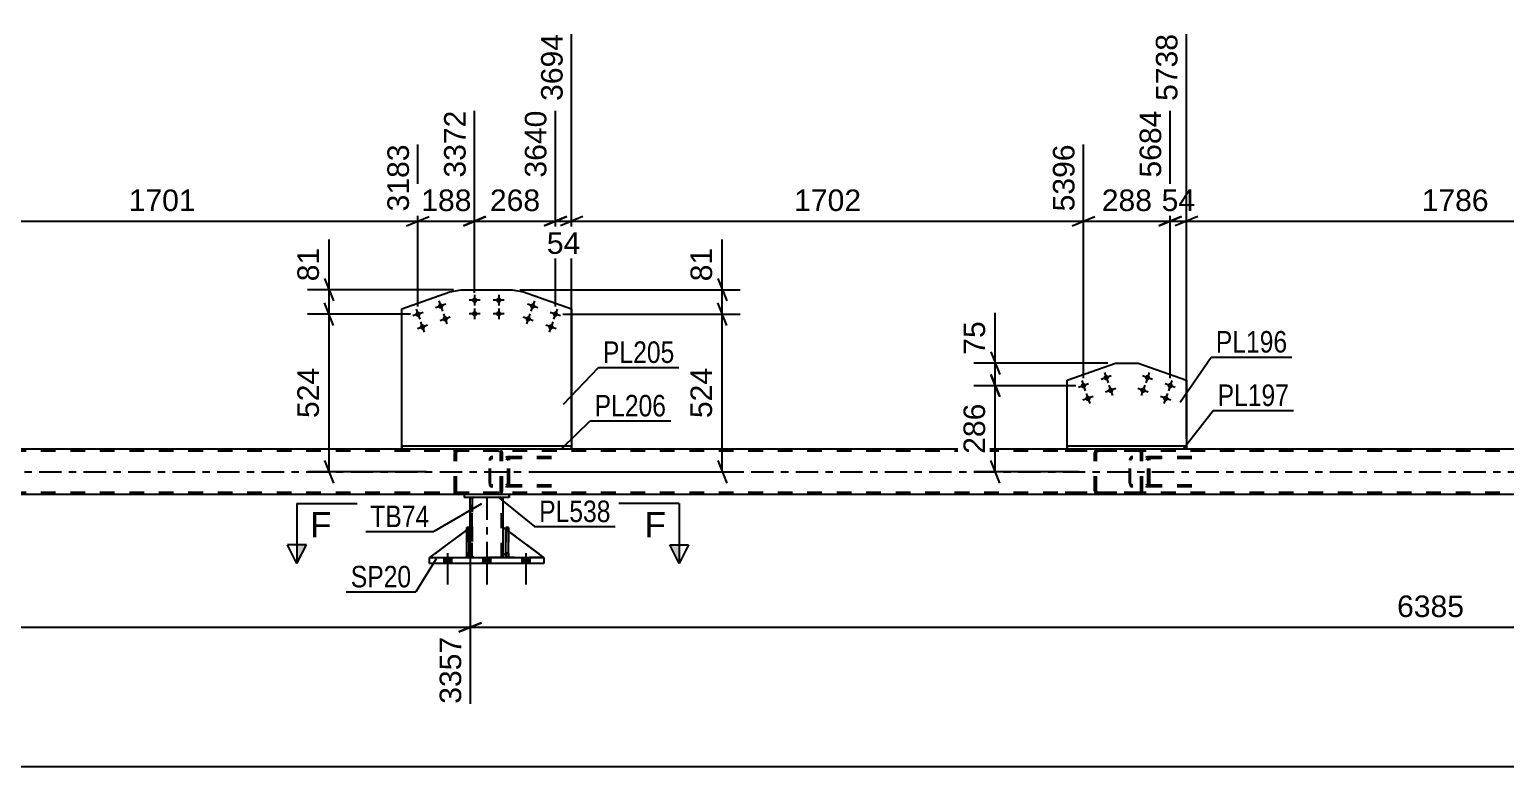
# Model space of a CAD drawing. Header units: millimetres. Extents: x -65 to 776, y -395 to 199.
# Drawn here: x 105.4 to 301.7, y -264.1 to -166 of the extents above; entities that cross this region are included whole.
import ezdxf

# ---------------------------------------------------------------- set-up
doc = ezdxf.new("R2010")
doc.units = ezdxf.units.MM
doc.linetypes.add('DXK_LINE_DOT2', pattern=[3.9198, 1.9599, -1.9599])
doc.linetypes.add('DXK_LINE_DOT3', pattern=[5.9187, 2.979, -0.9799, 0.9799, -0.9799])
doc.styles.add('Arial', font='ARIAL.TTF', dxfattribs={"height": 0.2})
doc.styles.add('Arial Narrow', font='ARIALN.TTF', dxfattribs={"height": 0.2})

# ---------------------------------------------------------------- blocks, each defined once
blk = doc.blocks.new('Bolt-318465366-8053 - 8017')
at = {"linetype": 'Continuous'}
for points in [[(248.96, -212.22, -1), (248.28, -212.46, -1)], [(245.94, -213.29, -1), (245.26, -213.53, -1)], [(249.56, -213.91, -1), (248.88, -214.15, -1)], [(246.54, -214.98, -1), (245.86, -215.22, -1)]]:
    blk.add_hatch(color=1, dxfattribs=at).paths.add_polyline_path(points)
at = {"color": 1, "linetype": 'Continuous'}
for p, q in [((248.38, -211.66), (248.86, -213.02)), ((246.28, -213.17), (244.92, -213.65)), ((245.36, -212.73), (245.84, -214.09)), ((249.3, -212.1), (247.94, -212.58)), ((249.9, -213.79), (248.54, -214.27)), ((248.98, -213.36), (249.46, -214.71)), ((246.88, -214.86), (245.53, -215.34)), ((245.96, -214.43), (246.44, -215.78))]:
    blk.add_line(p, q, dxfattribs=at)
blk = doc.blocks.new('Bolt-318465366-8066 - 8017')
at = {"linetype": 'Continuous'}
for points in [[(172.69, -202.94, -1), (172.01, -202.7, -1)], [(175.71, -204.01, -1), (175.03, -203.77, -1)], [(172.09, -204.64, -1), (171.41, -204.4, -1)], [(175.11, -205.71, -1), (174.43, -205.47, -1)]]:
    blk.add_hatch(color=1, dxfattribs=at).paths.add_polyline_path(points)
at = {"color": 1, "linetype": 'Continuous'}
for p, q in [((172.59, -202.14), (172.11, -203.5)), ((171.99, -203.84), (171.51, -205.2)), ((173.03, -203.06), (171.67, -202.58)), ((176.05, -204.13), (174.69, -203.65)), ((175.61, -203.21), (175.13, -204.57)), ((172.43, -204.76), (171.07, -204.28)), ((175.45, -205.83), (174.09, -205.35)), ((175.01, -204.91), (174.53, -206.27))]:
    blk.add_line(p, q, dxfattribs=at)
blk = doc.blocks.new('Bolt-318465366-8067 - 8017')
at = {"linetype": 'Continuous'}
for points in [[(164.99, -202.04, -1), (164.27, -202.04, -1)], [(168.19, -202.04, -1), (167.47, -202.04, -1)], [(164.99, -203.84, -1), (164.27, -203.84, -1)], [(168.19, -203.84, -1), (167.47, -203.84, -1)]]:
    blk.add_hatch(color=1, dxfattribs=at).paths.add_polyline_path(points)
at = {"color": 1, "linetype": 'Continuous'}
for p, q in [((165.35, -202.04), (163.91, -202.04)), ((164.63, -201.32), (164.63, -202.76)), ((168.55, -202.04), (167.11, -202.04)), ((167.83, -201.32), (167.83, -202.76)), ((165.35, -203.84), (163.91, -203.84)), ((164.63, -203.12), (164.63, -204.56)), ((168.55, -203.84), (167.11, -203.84)), ((167.83, -203.12), (167.83, -204.56))]:
    blk.add_line(p, q, dxfattribs=at)
blk = doc.blocks.new('Bolt-318465366-8193 - 8017')
at = {"linetype": 'Continuous'}
for points in [[(254.45, -212.46, -1), (253.77, -212.22, -1)], [(253.85, -214.15, -1), (253.17, -213.91, -1)], [(257.47, -213.53, -1), (256.79, -213.29, -1)], [(256.87, -215.22, -1), (256.19, -214.98, -1)]]:
    blk.add_hatch(color=1, dxfattribs=at).paths.add_polyline_path(points)
at = {"color": 1, "linetype": 'Continuous'}
for p, q in [((254.35, -211.66), (253.87, -213.02)), ((254.19, -214.27), (252.83, -213.79)), ((253.75, -213.36), (253.27, -214.71)), ((254.79, -212.58), (253.43, -212.1)), ((257.81, -213.65), (256.45, -213.17)), ((257.37, -212.73), (256.89, -214.09)), ((257.2, -215.34), (255.85, -214.86)), ((256.77, -214.43), (256.29, -215.78))]:
    blk.add_line(p, q, dxfattribs=at)
blk = doc.blocks.new('Bolt-318465366-8068 - 8017')
at = {"linetype": 'Continuous'}
for points in [[(157.43, -203.77, -1), (156.75, -204.01, -1)], [(160.45, -202.7, -1), (159.77, -202.94, -1)], [(158.03, -205.47, -1), (157.35, -205.71, -1)], [(161.05, -204.4, -1), (160.37, -204.64, -1)]]:
    blk.add_hatch(color=1, dxfattribs=at).paths.add_polyline_path(points)
at = {"color": 1, "linetype": 'Continuous'}
for p, q in [((159.87, -202.14), (160.35, -203.5)), ((157.77, -203.65), (156.41, -204.13)), ((156.85, -203.21), (157.33, -204.57)), ((160.79, -202.58), (159.43, -203.06)), ((160.47, -203.84), (160.95, -205.2)), ((158.37, -205.35), (157.02, -205.83)), ((157.45, -204.91), (157.93, -206.27)), ((161.39, -204.28), (160.03, -204.76))]:
    blk.add_line(p, q, dxfattribs=at)
blk = doc.blocks.new('Part-318465366-8252 - 8017')
at = {"color": 2, "linetype": 'Continuous'}
for p, q in [((259.29, -221.47), (243.44, -221.47)), ((243.44, -221.87), (243.44, -221.47)), ((259.29, -221.47), (259.29, -221.87)), ((259.29, -221.47), (259.29, -221.47)), ((259.29, -221.87), (243.44, -221.87)), ((259.29, -221.87), (259.29, -221.87))]:
    blk.add_line(p, q, dxfattribs=at)
at = {"color": 7, "linetype": 'DXK_LINE_DOT2'}
for p, q in [((243.44, -221.47), (243.44, -221.87)), ((259.29, -221.87), (259.29, -221.47))]:
    blk.add_line(p, q, dxfattribs=at)
blk = doc.blocks.new('Part-318465366-8073 - 8017')
at = {"color": 2, "linetype": 'Continuous'}
for p, q in [((243.44, -212.69), (249.85, -210.42)), ((249.85, -210.42), (252.88, -210.42)), ((252.88, -210.42), (259.29, -212.69)), ((243.44, -221.47), (243.44, -212.69)), ((259.29, -212.69), (259.29, -221.47))]:
    blk.add_line(p, q, dxfattribs=at)
at = {"color": 7, "linetype": 'DXK_LINE_DOT2'}
blk.add_line((259.29, -221.47), (243.44, -221.47), dxfattribs=at)
blk = doc.blocks.new('Part-318465366-8144 - 8017')
at = {"color": 7, "linetype": 'DXK_LINE_DOT2'}
for p, q in [((167.82, -221.87), (155.46, -221.87)), ((167.82, -222.11), (155.46, -222.11)), ((161.99, -222.16), (161.95, -222.35)), ((161.95, -227.39), (161.95, -222.35)), ((162.2, -222.35), (162.22, -222.26)), ((162.2, -227.39), (162.2, -222.35)), ((162.22, -222.26), (162.28, -222.18)), ((162.46, -221.87), (162.26, -221.9)), ((162.28, -222.18), (162.36, -222.13)), ((162.36, -222.13), (162.46, -222.11)), ((168.02, -221.9), (167.82, -221.87)), ((167.82, -222.11), (167.92, -222.13)), ((167.92, -222.13), (168, -222.18)), ((168, -222.18), (168.06, -222.26)), ((168.06, -222.26), (168.08, -222.35)), ((168.08, -227.39), (168.08, -222.35)), ((168.33, -222.35), (168.29, -222.16)), ((168.33, -227.39), (168.33, -222.35)), ((167.82, -227.63), (155.46, -227.63)), ((161.95, -227.39), (161.99, -227.57)), ((162.22, -227.48), (162.2, -227.39)), ((162.28, -227.56), (162.22, -227.48)), ((162.36, -227.61), (162.28, -227.56)), ((162.46, -227.63), (162.36, -227.61)), ((167.92, -227.61), (167.82, -227.63)), ((168, -227.56), (167.92, -227.61)), ((168.06, -227.48), (168, -227.56)), ((168.08, -227.39), (168.06, -227.48)), ((168.29, -227.57), (168.33, -227.39)), ((167.82, -227.87), (155.46, -227.87)), ((162.26, -227.83), (162.46, -227.87)), ((167.82, -227.87), (168.02, -227.83))]:
    blk.add_line(p, q, dxfattribs=at)
for centre, start, end in [((162.44, -222.37), 110.7583, 155.68), ((167.84, -222.37), 24.32, 69.2417), ((162.44, -227.37), 204.32, 249.2417), ((167.84, -227.37), 290.7583, 335.68)]:
    blk.add_arc(centre, 0.496, start, end, dxfattribs=at)
blk = doc.blocks.new('Part-318465366-8092 - 8017')
at = {"color": 2, "linetype": 'Continuous'}
for p, q in [((154.93, -203.17), (161.34, -200.9)), ((161.34, -200.9), (162.83, -200.64)), ((162.83, -200.64), (169.63, -200.64)), ((169.63, -200.64), (171.12, -200.9)), ((171.12, -200.9), (177.53, -203.17)), ((154.93, -221.47), (154.93, -203.17)), ((177.53, -203.17), (177.53, -221.47))]:
    blk.add_line(p, q, dxfattribs=at)
at = {"color": 7, "linetype": 'DXK_LINE_DOT2'}
blk.add_line((177.53, -221.47), (154.93, -221.47), dxfattribs=at)
blk = doc.blocks.new('Part-318465366-8143 - 8017')
at = {"color": 7, "linetype": 'DXK_LINE_DOT2'}
for p, q in [((251.75, -223.16), (251.73, -223.35)), ((251.73, -226.39), (251.73, -223.35)), ((251.81, -223.01), (251.75, -223.16)), ((251.9, -222.9), (251.81, -223.01)), ((251.86, -223.35), (251.88, -223.26)), ((251.86, -226.39), (251.86, -223.35)), ((251.88, -223.26), (251.9, -223.18)), ((252, -222.87), (251.9, -222.9)), ((251.9, -223.18), (251.95, -223.13)), ((251.95, -223.13), (252, -223.11)), ((260, -222.87), (252, -222.87)), ((260, -223.11), (252, -223.11)), ((253.47, -223.11), (253.47, -222.87)), ((254.1, -222.9), (253.91, -222.87)), ((253.91, -223.11), (254.01, -223.13)), ((254.01, -223.13), (254.09, -223.18)), ((254.09, -223.18), (254.14, -223.26)), ((254.14, -223.26), (254.16, -223.35)), ((254.16, -226.39), (254.16, -223.35)), ((254.41, -223.35), (254.38, -223.16)), ((254.41, -226.39), (254.41, -223.35)), ((251.73, -226.39), (251.75, -226.57)), ((251.75, -226.57), (251.81, -226.73)), ((251.81, -226.73), (251.9, -226.83)), ((251.88, -226.48), (251.86, -226.39)), ((251.9, -226.56), (251.88, -226.48)), ((251.95, -226.61), (251.9, -226.56)), ((251.9, -226.83), (252, -226.87)), ((252, -226.63), (251.95, -226.61)), ((260, -226.63), (252, -226.63)), ((260, -226.87), (252, -226.87)), ((253.47, -226.87), (253.47, -226.63)), ((254.01, -226.61), (253.91, -226.63)), ((253.91, -226.87), (254.1, -226.83)), ((254.09, -226.56), (254.01, -226.61)), ((254.14, -226.48), (254.09, -226.56)), ((254.16, -226.39), (254.14, -226.48)), ((254.38, -226.57), (254.41, -226.39))]:
    blk.add_line(p, q, dxfattribs=at)
for centre, start, end in [((253.93, -223.36), 23.8951, 68.8487), ((253.93, -226.37), 291.1513, 336.1049)]:
    blk.add_arc(centre, 0.492, start, end, dxfattribs=at)
blk = doc.blocks.new('Part-318465366-8146 - 8017')
at = {"color": 7, "linetype": 'DXK_LINE_DOT2'}
for p, q in [((692.96, -222.11), (29.77, -222.11)), ((177.53, -221.87), (154.93, -221.87)), ((259.29, -221.87), (243.44, -221.87)), ((692.96, -227.63), (29.77, -227.63)), ((169.24, -227.87), (163.24, -227.87))]:
    blk.add_line(p, q, dxfattribs=at)
at = {"color": 2, "linetype": 'Continuous'}
for p, q in [((154.93, -221.87), (89.04, -221.87)), ((243.44, -221.87), (177.53, -221.87)), ((328.57, -221.87), (259.29, -221.87)), ((163.24, -227.87), (33.77, -227.87)), ((418.65, -227.87), (169.24, -227.87))]:
    blk.add_line(p, q, dxfattribs=at)
at = {"color": 7, "linetype": 'DXK_LINE_DOT3'}
blk.add_line((29.77, -224.87), (692.96, -224.87), dxfattribs=at)
blk = doc.blocks.new('Part-318465366-8166 - 8017')
at = {"color": 7, "linetype": 'DXK_LINE_DOT2'}
for p, q in [((252.95, -221.87), (240.6, -221.87)), ((252.95, -222.11), (240.6, -222.11)), ((247.12, -222.16), (247.08, -222.35)), ((247.08, -227.39), (247.08, -222.35)), ((247.34, -222.35), (247.36, -222.26)), ((247.34, -227.39), (247.34, -222.35)), ((247.36, -222.26), (247.41, -222.18)), ((247.59, -221.87), (247.4, -221.9)), ((247.41, -222.18), (247.49, -222.13)), ((247.49, -222.13), (247.59, -222.11)), ((253.15, -221.9), (252.95, -221.87)), ((252.95, -222.11), (253.05, -222.13)), ((253.05, -222.13), (253.14, -222.18)), ((253.14, -222.18), (253.19, -222.26)), ((253.19, -222.26), (253.21, -222.35)), ((253.21, -227.39), (253.21, -222.35)), ((253.47, -222.35), (253.43, -222.16)), ((253.47, -227.39), (253.47, -222.35)), ((252.95, -227.63), (240.6, -227.63)), ((247.08, -227.39), (247.12, -227.57)), ((247.36, -227.48), (247.34, -227.39)), ((247.41, -227.56), (247.36, -227.48)), ((247.49, -227.61), (247.41, -227.56)), ((247.59, -227.63), (247.49, -227.61)), ((253.05, -227.61), (252.95, -227.63)), ((253.14, -227.56), (253.05, -227.61)), ((253.19, -227.48), (253.14, -227.56)), ((253.21, -227.39), (253.19, -227.48)), ((253.43, -227.57), (253.47, -227.39)), ((252.95, -227.87), (240.6, -227.87)), ((247.4, -227.83), (247.59, -227.87)), ((252.95, -227.87), (253.15, -227.83))]:
    blk.add_line(p, q, dxfattribs=at)
for centre, start, end in [((247.57, -222.37), 110.7583, 155.68), ((252.97, -222.37), 24.32, 69.2417), ((247.57, -227.37), 204.32, 249.2417), ((252.97, -227.37), 290.7583, 335.68)]:
    blk.add_arc(centre, 0.496, start, end, dxfattribs=at)
blk = doc.blocks.new('Bolt-318465366-8190 - 8017')
at = {"linetype": 'Continuous'}
for points in [[(160.52, -237.07), (161.56, -237.07), (161.56, -236.27), (160.52, -236.27)], [(160.52, -237.07), (161.56, -237.07), (161.56, -236.27), (160.52, -236.27)], [(160.52, -237.07), (161.56, -237.07), (161.56, -236.27), (160.52, -236.27)], [(165.72, -237.07), (166.76, -237.07), (166.76, -236.27), (165.72, -236.27)], [(165.72, -237.07), (166.76, -237.07), (166.76, -236.27), (165.72, -236.27)], [(170.92, -237.07), (171.96, -237.07), (171.96, -236.27), (170.92, -236.27)], [(170.92, -237.07), (171.96, -237.07), (171.96, -236.27), (170.92, -236.27)], [(170.92, -237.07), (171.96, -237.07), (171.96, -236.27), (170.92, -236.27)]]:
    blk.add_hatch(color=1, dxfattribs=at).paths.add_polyline_path(points)
at = {"color": 1, "linetype": 'Continuous'}
for p, q in [((160.52, -236.27), (160.52, -237.07)), ((160.52, -236.27), (160.52, -237.07)), ((160.52, -236.27), (160.52, -237.07)), ((161.04, -235.67), (161.04, -239.87)), ((161.04, -235.67), (161.04, -239.87)), ((161.04, -235.67), (161.04, -239.87)), ((161.56, -236.27), (161.56, -237.07)), ((161.56, -236.27), (161.56, -237.07)), ((161.56, -236.27), (161.56, -237.07)), ((165.72, -236.27), (165.72, -237.07)), ((165.72, -236.27), (165.72, -237.07)), ((166.24, -235.67), (166.24, -239.87)), ((166.24, -235.67), (166.24, -239.87)), ((166.76, -236.27), (166.76, -237.07)), ((166.76, -236.27), (166.76, -237.07)), ((170.92, -236.27), (170.92, -237.07)), ((170.92, -236.27), (170.92, -237.07)), ((170.92, -236.27), (170.92, -237.07)), ((171.44, -235.67), (171.44, -239.87)), ((171.44, -235.67), (171.44, -239.87)), ((171.44, -235.67), (171.44, -239.87)), ((171.96, -236.27), (171.96, -237.07)), ((171.96, -236.27), (171.96, -237.07)), ((171.96, -236.27), (171.96, -237.07))]:
    blk.add_line(p, q, dxfattribs=at)
blk = doc.blocks.new('Part-318465366-8212 - 8017')
at = {"color": 2, "linetype": 'Continuous'}
for p, q in [((177.53, -221.47), (154.93, -221.47)), ((154.93, -221.87), (154.93, -221.47)), ((177.53, -221.47), (177.53, -221.87)), ((177.53, -221.47), (177.53, -221.47)), ((177.53, -221.87), (154.93, -221.87)), ((177.53, -221.87), (177.53, -221.87))]:
    blk.add_line(p, q, dxfattribs=at)
at = {"color": 7, "linetype": 'DXK_LINE_DOT2'}
for p, q in [((154.93, -221.47), (154.93, -221.87)), ((177.53, -221.87), (177.53, -221.47))]:
    blk.add_line(p, q, dxfattribs=at)
blk = doc.blocks.new('Part-318465366-8293 - 8017')
at = {"color": 2, "linetype": 'Continuous'}
for p, q in [((164.04, -232.27), (164.04, -228.27)), ((168.44, -232.27), (168.44, -228.27)), ((164.04, -236.27), (164.04, -235.67)), ((168.44, -236.27), (168.44, -235.67))]:
    blk.add_line(p, q, dxfattribs=at)
at = {"color": 7, "linetype": 'DXK_LINE_DOT2'}
for p, q in [((168.44, -228.27), (164.04, -228.27)), ((164.04, -236.27), (164.04, -228.27)), ((164.28, -236.27), (164.28, -228.27)), ((164.28, -228.27), (164.28, -236.27)), ((168.2, -236.27), (168.2, -228.27)), ((168.2, -236.27), (168.2, -228.27)), ((168.44, -236.27), (168.44, -228.27)), ((164.04, -235.67), (164.04, -232.27)), ((168.44, -235.67), (168.44, -232.27)), ((168.44, -236.27), (164.04, -236.27))]:
    blk.add_line(p, q, dxfattribs=at)
at = {"color": 7, "linetype": 'DXK_LINE_DOT3'}
blk.add_line((166.24, -228.27), (166.24, -236.27), dxfattribs=at)
blk = doc.blocks.new('Part-318465366-8294 - 8017')
at = {"color": 2, "linetype": 'Continuous'}
for p, q in [((163.6, -236.27), (163.6, -232.27)), ((163.6, -232.27), (163.92, -232.27)), ((163.92, -236.27), (163.92, -232.27)), ((163.6, -236.27), (163.6, -236.27)), ((163.92, -236.27), (163.6, -236.27))]:
    blk.add_line(p, q, dxfattribs=at)
at = {"color": 7, "linetype": 'DXK_LINE_DOT2'}
for p, q in [((163.6, -232.27), (163.6, -235.67)), ((163.92, -235.67), (163.92, -232.27)), ((163.6, -235.67), (163.6, -236.27)), ((163.6, -235.67), (163.92, -235.67)), ((163.6, -236.27), (163.6, -236.27)), ((163.6, -236.27), (163.6, -236.27)), ((163.92, -236.27), (163.92, -235.67)), ((163.92, -236.27), (163.92, -236.27))]:
    blk.add_line(p, q, dxfattribs=at)
blk = doc.blocks.new('Part-318465366-8295 - 8017')
at = {"color": 2, "linetype": 'Continuous'}
for p, q in [((168.8, -236.27), (168.8, -232.27)), ((168.8, -232.27), (169.12, -232.27)), ((169.12, -236.27), (169.12, -232.27)), ((168.8, -236.27), (168.8, -236.27)), ((169.12, -236.27), (168.8, -236.27))]:
    blk.add_line(p, q, dxfattribs=at)
at = {"color": 7, "linetype": 'DXK_LINE_DOT2'}
for p, q in [((168.8, -232.27), (168.8, -235.67)), ((169.12, -235.67), (169.12, -232.27)), ((168.8, -235.67), (168.8, -236.27)), ((168.8, -235.67), (169.12, -235.67)), ((168.8, -236.27), (168.8, -236.27)), ((168.8, -236.27), (168.8, -236.27)), ((169.12, -236.27), (169.12, -235.67)), ((169.12, -236.27), (169.12, -236.27))]:
    blk.add_line(p, q, dxfattribs=at)
blk = doc.blocks.new('Part-318465366-8296 - 8017')
at = {"color": 7, "linetype": 'DXK_LINE_DOT2'}
for p, q in [((163.92, -232.27), (163.6, -232.27)), ((163.6, -235.67), (163.6, -232.27)), ((163.6, -232.27), (163.6, -236.27)), ((163.92, -232.27), (163.92, -235.67)), ((163.92, -236.27), (163.92, -232.27)), ((163.92, -235.67), (163.6, -235.67)), ((163.6, -236.27), (163.6, -235.67)), ((163.92, -236.27), (163.6, -236.27)), ((163.92, -235.67), (163.92, -236.27)), ((163.92, -236.27), (163.92, -236.27))]:
    blk.add_line(p, q, dxfattribs=at)
blk = doc.blocks.new('Part-318465366-8303 - 8017')
at = {"color": 7, "linetype": 'DXK_LINE_DOT2'}
for p, q in [((164.04, -232.27), (158.64, -236.27)), ((164.04, -235.67), (164.04, -232.27)), ((164.04, -232.27), (164.04, -235.67)), ((158.64, -236.27), (163.44, -236.27)), ((163.44, -236.27), (164.04, -235.67)), ((164.04, -235.67), (163.44, -236.27)), ((164.04, -235.67), (164.04, -235.67))]:
    blk.add_line(p, q, dxfattribs=at)
blk = doc.blocks.new('Part-318465366-8304 - 8017')
at = {"color": 2, "linetype": 'Continuous'}
for p, q in [((168.44, -235.67), (168.44, -232.27)), ((168.44, -232.27), (168.8, -232.53)), ((173.84, -236.27), (169.12, -232.77)), ((168.8, -236.02), (168.44, -235.67))]:
    blk.add_line(p, q, dxfattribs=at)
at = {"color": 7, "linetype": 'DXK_LINE_DOT2'}
for p, q in [((169.12, -232.77), (168.8, -232.53)), ((168.8, -236.02), (169.04, -236.27)), ((169.04, -236.27), (173.84, -236.27))]:
    blk.add_line(p, q, dxfattribs=at)
blk = doc.blocks.new('Part-318465366-8305 - 8017')
at = {"color": 7, "linetype": 'DXK_LINE_DOT2'}
for p, q in [((168.44, -235.67), (168.44, -232.27)), ((168.44, -232.27), (173.84, -236.27)), ((169.04, -236.27), (168.44, -235.67)), ((173.84, -236.27), (169.04, -236.27))]:
    blk.add_line(p, q, dxfattribs=at)
blk = doc.blocks.new('Part-318465366-8311 - 8017')
at = {"color": 2, "linetype": 'Continuous'}
for p, q in [((169.24, -227.87), (163.24, -227.87)), ((163.24, -227.87), (163.24, -228.27)), ((169.24, -228.27), (163.24, -228.27)), ((169.24, -227.87), (169.24, -227.87)), ((169.24, -227.87), (169.24, -228.27)), ((169.24, -228.27), (169.24, -228.27))]:
    blk.add_line(p, q, dxfattribs=at)
at = {"color": 7, "linetype": 'DXK_LINE_DOT2'}
for p, q in [((163.24, -227.87), (163.24, -228.27)), ((169.24, -228.27), (169.24, -227.87))]:
    blk.add_line(p, q, dxfattribs=at)
blk = doc.blocks.new('Part-318465366-8317 - 8017')
at = {"color": 2, "linetype": 'Continuous'}
for p, q in [((163.6, -232.6), (158.64, -236.27)), ((164.04, -232.27), (163.92, -232.36)), ((164.04, -235.67), (164.04, -232.27)), ((163.6, -236.11), (163.44, -236.27)), ((164.04, -235.67), (163.92, -235.79)), ((164.04, -235.67), (164.04, -235.67))]:
    blk.add_line(p, q, dxfattribs=at)
at = {"color": 7, "linetype": 'DXK_LINE_DOT2'}
for p, q in [((163.92, -232.36), (163.6, -232.6)), ((164.04, -235.67), (164.04, -232.27)), ((158.64, -236.27), (158.64, -236.27)), ((158.64, -236.27), (163.44, -236.27)), ((164.04, -235.67), (163.44, -236.27)), ((163.92, -235.79), (163.6, -236.11))]:
    blk.add_line(p, q, dxfattribs=at)
blk = doc.blocks.new('Part-318465366-8333 - 8017')
at = {"color": 2, "linetype": 'Continuous'}
for p, q in [((158.64, -236.27), (158.64, -236.27)), ((158.64, -237.07), (158.64, -236.27)), ((158.64, -236.27), (173.84, -236.27)), ((158.64, -237.07), (158.64, -237.07)), ((173.84, -237.07), (158.64, -237.07)), ((173.84, -236.27), (173.84, -236.27)), ((173.84, -236.27), (173.84, -237.07)), ((173.84, -237.07), (173.84, -237.07))]:
    blk.add_line(p, q, dxfattribs=at)
at = {"color": 7, "linetype": 'DXK_LINE_DOT2'}
for p, q in [((158.64, -237.07), (158.64, -236.27)), ((173.84, -236.27), (173.84, -237.07))]:
    blk.add_line(p, q, dxfattribs=at)
blk = doc.blocks.new('Part-318465366-8349 - 8017')
at = {"color": 7, "linetype": 'DXK_LINE_DOT2'}
for p, q in [((169.12, -232.27), (168.8, -232.27)), ((168.8, -235.67), (168.8, -232.27)), ((168.8, -232.27), (168.8, -236.27)), ((169.12, -232.27), (169.12, -235.67)), ((169.12, -236.27), (169.12, -232.27)), ((169.12, -235.67), (168.8, -235.67)), ((168.8, -236.27), (168.8, -235.67)), ((169.12, -236.27), (168.8, -236.27)), ((169.12, -235.67), (169.12, -236.27)), ((169.12, -236.27), (169.12, -236.27))]:
    blk.add_line(p, q, dxfattribs=at)
blk = doc.blocks.new('Part-318465366-8364 - 8017')
at = {"color": 7, "linetype": 'DXK_LINE_DOT2'}
for p, q in [((166.62, -223.16), (166.6, -223.35)), ((166.6, -226.39), (166.6, -223.35)), ((166.67, -223.01), (166.62, -223.16)), ((166.76, -222.9), (166.67, -223.01)), ((166.73, -223.35), (166.74, -223.26)), ((166.73, -226.39), (166.73, -223.35)), ((166.74, -223.26), (166.77, -223.18)), ((166.87, -222.87), (166.76, -222.9)), ((166.77, -223.18), (166.81, -223.13)), ((166.81, -223.13), (166.87, -223.11)), ((174.87, -222.87), (166.87, -222.87)), ((174.87, -223.11), (166.87, -223.11)), ((168.33, -223.11), (168.33, -222.87)), ((168.97, -222.9), (168.78, -222.87)), ((168.78, -223.11), (168.87, -223.13)), ((168.87, -223.13), (168.95, -223.18)), ((168.95, -223.18), (169.01, -223.26)), ((169.01, -223.26), (169.03, -223.35)), ((169.03, -226.39), (169.03, -223.35)), ((169.28, -223.35), (169.24, -223.16)), ((169.28, -226.39), (169.28, -223.35)), ((166.6, -226.39), (166.62, -226.57)), ((166.62, -226.57), (166.67, -226.73)), ((166.67, -226.73), (166.76, -226.83)), ((166.74, -226.48), (166.73, -226.39)), ((166.77, -226.56), (166.74, -226.48)), ((166.76, -226.83), (166.87, -226.87)), ((166.81, -226.61), (166.77, -226.56)), ((166.87, -226.63), (166.81, -226.61)), ((174.87, -226.63), (166.87, -226.63)), ((174.87, -226.87), (166.87, -226.87)), ((168.33, -226.87), (168.33, -226.63)), ((168.87, -226.61), (168.78, -226.63)), ((168.78, -226.87), (168.97, -226.83)), ((168.95, -226.56), (168.87, -226.61)), ((169.01, -226.48), (168.95, -226.56)), ((169.03, -226.39), (169.01, -226.48)), ((169.24, -226.57), (169.28, -226.39))]:
    blk.add_line(p, q, dxfattribs=at)
for centre, start, end in [((168.79, -223.36), 23.8951, 68.8487), ((168.79, -226.37), 291.1513, 336.1049)]:
    blk.add_arc(centre, 0.492, start, end, dxfattribs=at)
blk = doc.blocks.new('StraightDimension-318465366-14234 - 8017')
at = {"color": 7, "linetype": 'Continuous'}
blk.add_line((29.77, -264.07), (705.06, -264.07), dxfattribs=at)
blk = doc.blocks.new('StraightDimension-318465366-8613 - 8017')
at = {"color": 7, "linetype": 'Continuous'}
for p, q in [((29.77, -228.87), (29.77, -249.06)), ((164.04, -229.27), (164.04, -255.73)), ((31.27, -244.94), (28.27, -246.14)), ((162.54, -246.14), (165.54, -244.94)), ((29.77, -245.54), (164.04, -245.54))]:
    blk.add_line(p, q, dxfattribs=at)
at = {"color": 0}
blk.add_wipeout([(101.95, -244.79), (101.95, -240.59), (91.86, -240.59), (91.86, -244.79)], dxfattribs=at)
at = {"color": 0, "linetype": 'Continuous'}
for points in [[(29.17, -246.24), (24.97, -246.24), (24.97, -249.66), (29.17, -249.66)], [(163.44, -246.24), (159.24, -246.24), (159.24, -256.33), (163.44, -256.33)]]:
    blk.add_wipeout(points, dxfattribs=at)
at = {"color": 3, "style": 'Arial'}
blk.add_text('3357', height=2.865, dxfattribs=at).set_placement((92.46, -244.19))
at = {"color": 3, "linetype": 'Continuous', "style": 'Arial'}
for s, height, p in [('0', 2.87, (28.57, -249.06)), ('3357', 2.865, (162.84, -255.73))]:
    blk.add_text(s, height=height, rotation=90.0002, dxfattribs=at).set_placement(p)
blk = doc.blocks.new('StraightDimension-318465366-8766 - 8017')
at = {"color": 7, "linetype": 'Continuous'}
for p, q in [((144.67, -199.14), (145.87, -202.14)), ((161.83, -200.64), (142.42, -200.64)), ((145.27, -203.89), (145.27, -200.64)), ((156.09, -203.89), (142.42, -203.89)), ((145.87, -205.39), (144.67, -202.39))]:
    blk.add_line(p, q, dxfattribs=at)
at = {"color": 0}
blk.add_wipeout([(144.52, -194.47), (140.32, -194.47), (140.32, -200.12), (144.52, -200.12)], dxfattribs=at)
at = {"color": 7, "linetype": 'Continuous'}
blk.add_line((145.27, -200.64), (145.27, -193.95), dxfattribs=at)
blk.add_line((145.27, -200.64), (145.27, -193.95), dxfattribs=at)
at = {"color": 3, "style": 'Arial'}
blk.add_text('81', height=2.865, rotation=90.0002, dxfattribs=at).set_placement((143.92, -199.52))
blk = doc.blocks.new('StraightDimension-318465366-8621 - 8017')
at = {"color": 7, "linetype": 'Continuous'}
for p, q in [((164.04, -229.27), (164.04, -255.73)), ((165.54, -244.94), (162.54, -246.14)), ((164.04, -245.54), (419.44, -245.54))]:
    blk.add_line(p, q, dxfattribs=at)
at = {"color": 0}
blk.add_wipeout([(296.79, -244.79), (296.79, -240.59), (286.7, -240.59), (286.7, -244.79)], dxfattribs=at)
at = {"color": 3, "style": 'Arial'}
blk.add_text('6385', height=2.865, dxfattribs=at).set_placement((287.3, -244.19))
blk = doc.blocks.new('StraightDimension-318465366-8685 - 8017')
at = {"color": 7, "linetype": 'Continuous'}
for p, q in [((196.95, -199.14), (198.15, -202.14)), ((170.63, -200.64), (199.95, -200.64)), ((197.55, -203.89), (197.55, -200.64)), ((176.37, -203.89), (199.95, -203.89)), ((198.15, -205.39), (196.95, -202.39))]:
    blk.add_line(p, q, dxfattribs=at)
at = {"color": 0}
blk.add_wipeout([(196.8, -194.47), (192.6, -194.47), (192.6, -200.12), (196.8, -200.12)], dxfattribs=at)
at = {"color": 7, "linetype": 'Continuous'}
blk.add_line((197.55, -200.64), (197.55, -193.95), dxfattribs=at)
blk.add_line((197.55, -200.64), (197.55, -193.95), dxfattribs=at)
at = {"color": 3, "style": 'Arial'}
blk.add_text('81', height=2.865, rotation=90.0002, dxfattribs=at).set_placement((196.2, -199.52))
blk = doc.blocks.new('StraightDimension-318465366-8450 - 8017')
at = {"color": 7, "linetype": 'Continuous'}
for p, q in [((177.53, -220.47), (177.53, -166.62)), ((245.6, -212.41), (245.6, -181.32)), ((179.03, -190.92), (176.03, -192.12)), ((177.53, -191.52), (245.6, -191.52)), ((244.1, -192.12), (247.1, -190.92))]:
    blk.add_line(p, q, dxfattribs=at)
at = {"color": 0, "linetype": 'Continuous'}
blk.add_wipeout([(245, -180.72), (240.8, -180.72), (240.8, -190.82), (245, -190.82)], dxfattribs=at)
at = {"color": 0}
blk.add_wipeout([(216.62, -190.77), (216.62, -186.57), (206.52, -186.57), (206.52, -190.77)], dxfattribs=at)
at = {"color": 3, "linetype": 'Continuous', "style": 'Arial'}
blk.add_text('5396', height=2.865, rotation=90.0002, dxfattribs=at).set_placement((244.4, -190.22))
at = {"color": 3, "style": 'Arial'}
blk.add_text('1702', height=2.865, dxfattribs=at).set_placement((207.12, -190.17))
blk = doc.blocks.new('StraightDimension-318465366-8418 - 8017')
at = {"color": 7, "linetype": 'Continuous'}
for p, q in [((89.04, -220.47), (89.04, -166.62)), ((157.09, -202.89), (157.09, -181.32)), ((90.54, -190.92), (87.54, -192.12)), ((89.04, -191.52), (157.09, -191.52)), ((155.59, -192.12), (158.59, -190.92))]:
    blk.add_line(p, q, dxfattribs=at)
at = {"color": 0, "linetype": 'Continuous'}
blk.add_wipeout([(156.49, -180.72), (152.29, -180.72), (152.29, -190.82), (156.49, -190.82)], dxfattribs=at)
at = {"color": 0}
blk.add_wipeout([(128.12, -190.77), (128.12, -186.57), (118.02, -186.57), (118.02, -190.77)], dxfattribs=at)
at = {"color": 3, "linetype": 'Continuous', "style": 'Arial'}
blk.add_text('3183', height=2.865, rotation=90.0002, dxfattribs=at).set_placement((155.89, -190.22))
at = {"color": 3, "style": 'Arial'}
blk.add_text('1701', height=2.865, dxfattribs=at).set_placement((118.62, -190.17))
blk = doc.blocks.new('StraightDimension-318465366-8425 - 8017')
at = {"color": 7, "linetype": 'Continuous'}
for p, q in [((164.63, -201.04), (164.63, -176.82)), ((157.09, -202.89), (157.09, -181.32)), ((155.59, -192.12), (158.59, -190.92)), ((157.09, -191.52), (164.63, -191.52)), ((166.13, -190.92), (163.13, -192.12))]:
    blk.add_line(p, q, dxfattribs=at)
at = {"color": 0}
blk.add_wipeout([(164.8, -190.77), (164.8, -186.57), (156.93, -186.57), (156.93, -190.77)], dxfattribs=at)
at = {"color": 0, "linetype": 'Continuous'}
blk.add_wipeout([(164.03, -176.22), (159.83, -176.22), (159.83, -186.32), (164.03, -186.32)], dxfattribs=at)
at = {"color": 3, "linetype": 'Continuous', "style": 'Arial'}
blk.add_text('3372', height=2.865, rotation=90.0002, dxfattribs=at).set_placement((163.43, -185.72))
at = {"color": 3, "style": 'Arial'}
blk.add_text('188', height=2.865, dxfattribs=at).set_placement((157.53, -190.17))
blk = doc.blocks.new('StraightDimension-318465366-8434 - 8017')
at = {"color": 7, "linetype": 'Continuous'}
for p, q in [((164.63, -201.04), (164.63, -176.82)), ((175.37, -202.89), (175.37, -176.82)), ((163.13, -192.12), (166.13, -190.92)), ((164.63, -191.52), (175.37, -191.52)), ((176.87, -190.92), (173.87, -192.12))]:
    blk.add_line(p, q, dxfattribs=at)
at = {"color": 0}
blk.add_wipeout([(173.94, -190.77), (173.94, -186.57), (166.06, -186.57), (166.06, -190.77)], dxfattribs=at)
at = {"color": 0, "linetype": 'Continuous'}
blk.add_wipeout([(174.77, -176.22), (170.57, -176.22), (170.57, -186.32), (174.77, -186.32)], dxfattribs=at)
at = {"color": 3, "linetype": 'Continuous', "style": 'Arial'}
blk.add_text('3640', height=2.865, rotation=90.0002, dxfattribs=at).set_placement((174.17, -185.72))
at = {"color": 3, "style": 'Arial'}
blk.add_text('268', height=2.865, dxfattribs=at).set_placement((166.66, -190.17))
blk = doc.blocks.new('StraightDimension-318465366-8443 - 8017')
at = {"color": 7, "linetype": 'Continuous'}
for p, q in [((177.53, -220.47), (177.53, -166.62)), ((175.37, -202.89), (175.37, -176.82)), ((173.87, -192.12), (176.87, -190.92)), ((175.37, -191.52), (177.53, -191.52)), ((179.03, -190.92), (176.03, -192.12))]:
    blk.add_line(p, q, dxfattribs=at)
at = {"color": 0, "linetype": 'Continuous'}
blk.add_wipeout([(176.93, -166.02), (172.73, -166.02), (172.73, -176.12), (176.93, -176.12)], dxfattribs=at)
at = {"color": 0}
blk.add_wipeout([(179.27, -196.47), (179.27, -192.27), (173.63, -192.27), (173.63, -196.47)], dxfattribs=at)
at = {"color": 3, "linetype": 'Continuous', "style": 'Arial'}
blk.add_text('3694', height=2.865, rotation=90.0002, dxfattribs=at).set_placement((176.33, -175.52))
at = {"color": 3, "style": 'Arial'}
blk.add_text('54', height=2.865, dxfattribs=at).set_placement((174.23, -195.87))
blk = doc.blocks.new('StraightDimension-318465366-8457 - 8017')
at = {"color": 7, "linetype": 'Continuous'}
for p, q in [((257.13, -212.41), (257.13, -176.82)), ((245.6, -212.41), (245.6, -181.32)), ((244.1, -192.12), (247.1, -190.92)), ((245.6, -191.52), (257.13, -191.52)), ((258.63, -190.92), (255.63, -192.12))]:
    blk.add_line(p, q, dxfattribs=at)
at = {"color": 0}
blk.add_wipeout([(255.3, -190.77), (255.3, -186.57), (247.43, -186.57), (247.43, -190.77)], dxfattribs=at)
at = {"color": 0, "linetype": 'Continuous'}
blk.add_wipeout([(256.53, -176.22), (252.33, -176.22), (252.33, -186.32), (256.53, -186.32)], dxfattribs=at)
at = {"color": 3, "linetype": 'Continuous', "style": 'Arial'}
blk.add_text('5684', height=2.865, rotation=90.0002, dxfattribs=at).set_placement((255.93, -185.72))
at = {"color": 3, "style": 'Arial'}
blk.add_text('288', height=2.865, dxfattribs=at).set_placement((248.03, -190.17))
blk = doc.blocks.new('StraightDimension-318465366-8466 - 8017')
at = {"color": 7, "linetype": 'Continuous'}
for p, q in [((259.29, -220.47), (259.29, -166.62)), ((257.13, -212.41), (257.13, -176.82)), ((255.63, -192.12), (258.63, -190.92)), ((257.13, -191.52), (259.29, -191.52)), ((260.79, -190.92), (257.79, -192.12))]:
    blk.add_line(p, q, dxfattribs=at)
at = {"color": 0, "linetype": 'Continuous'}
blk.add_wipeout([(258.69, -166.02), (254.49, -166.02), (254.49, -176.12), (258.69, -176.12)], dxfattribs=at)
at = {"color": 0}
blk.add_wipeout([(261.03, -190.77), (261.03, -186.57), (255.39, -186.57), (255.39, -190.77)], dxfattribs=at)
at = {"color": 3, "linetype": 'Continuous', "style": 'Arial'}
blk.add_text('5738', height=2.865, rotation=90.0002, dxfattribs=at).set_placement((258.09, -175.52))
at = {"color": 3, "style": 'Arial'}
blk.add_text('54', height=2.865, dxfattribs=at).set_placement((255.99, -190.17))
blk = doc.blocks.new('StraightDimension-318465366-8473 - 8017')
at = {"color": 7, "linetype": 'Continuous'}
for p, q in [((259.29, -220.47), (259.29, -166.62)), ((330.74, -212.41), (330.74, -181.32)), ((260.79, -190.92), (257.79, -192.12)), ((259.29, -191.52), (330.74, -191.52)), ((329.24, -192.12), (332.24, -190.92))]:
    blk.add_line(p, q, dxfattribs=at)
at = {"color": 0, "linetype": 'Continuous'}
blk.add_wipeout([(330.14, -180.72), (325.94, -180.72), (325.94, -190.82), (330.14, -190.82)], dxfattribs=at)
at = {"color": 0}
blk.add_wipeout([(300.06, -190.77), (300.06, -186.57), (289.97, -186.57), (289.97, -190.77)], dxfattribs=at)
at = {"color": 3, "linetype": 'Continuous', "style": 'Arial'}
blk.add_text('7524', height=2.865, rotation=90.0002, dxfattribs=at).set_placement((329.54, -190.22))
at = {"color": 3, "style": 'Arial'}
blk.add_text('1786', height=2.865, dxfattribs=at).set_placement((290.57, -190.17))
blk = doc.blocks.new('StraightDimension-318465366-8669 - 8017')
at = {"color": 7, "linetype": 'Continuous'}
for p, q in [((176.37, -203.89), (199.95, -203.89)), ((198.15, -205.39), (196.95, -202.39)), ((197.55, -224.87), (197.55, -203.89)), ((196.95, -223.37), (198.15, -226.37)), ((174.33, -224.87), (199.95, -224.87))]:
    blk.add_line(p, q, dxfattribs=at)
at = {"color": 0}
blk.add_wipeout([(196.8, -210.44), (192.6, -210.44), (192.6, -218.32), (196.8, -218.32)], dxfattribs=at)
at = {"color": 3, "style": 'Arial'}
blk.add_text('524', height=2.865, rotation=90.0002, dxfattribs=at).set_placement((196.2, -217.72))
blk = doc.blocks.new('StraightDimension-318465366-8750 - 8017')
at = {"color": 7, "linetype": 'Continuous'}
for p, q in [((156.09, -203.89), (142.42, -203.89)), ((145.87, -205.39), (144.67, -202.39)), ((145.27, -224.87), (145.27, -203.89)), ((144.67, -223.37), (145.87, -226.37)), ((158.22, -224.87), (142.42, -224.87))]:
    blk.add_line(p, q, dxfattribs=at)
at = {"color": 0}
blk.add_wipeout([(144.52, -210.44), (140.32, -210.44), (140.32, -218.31), (144.52, -218.31)], dxfattribs=at)
at = {"color": 3, "style": 'Arial'}
blk.add_text('524', height=2.865, rotation=90.0002, dxfattribs=at).set_placement((143.92, -217.71))
blk = doc.blocks.new('StraightDimension-318465366-9061 - 8017')
at = {"color": 7, "linetype": 'Continuous'}
for p, q in [((233.26, -211.91), (234.46, -214.91)), ((244.6, -213.41), (231.01, -213.41)), ((233.86, -224.87), (233.86, -213.41)), ((234.46, -226.37), (233.26, -223.37)), ((245.01, -224.87), (231.01, -224.87))]:
    blk.add_line(p, q, dxfattribs=at)
at = {"color": 0}
blk.add_wipeout([(233.11, -215.2), (228.91, -215.2), (228.91, -223.07), (233.11, -223.07)], dxfattribs=at)
at = {"color": 3, "style": 'Arial'}
blk.add_text('286', height=2.865, rotation=90.0002, dxfattribs=at).set_placement((232.51, -222.47))
blk = doc.blocks.new('StraightDimension-318465366-9077 - 8017')
at = {"color": 7, "linetype": 'Continuous'}
for p, q in [((233.26, -208.92), (234.46, -211.92)), ((248.85, -210.42), (231.01, -210.42)), ((234.46, -214.91), (233.26, -211.91)), ((233.86, -213.41), (233.86, -210.42)), ((244.6, -213.41), (231.01, -213.41))]:
    blk.add_line(p, q, dxfattribs=at)
at = {"color": 0}
blk.add_wipeout([(233.11, -204.24), (228.91, -204.24), (228.91, -209.89), (233.11, -209.89)], dxfattribs=at)
at = {"color": 7, "linetype": 'Continuous'}
blk.add_line((233.86, -210.42), (233.86, -203.72), dxfattribs=at)
blk.add_line((233.86, -210.42), (233.86, -203.72), dxfattribs=at)
at = {"color": 3, "style": 'Arial'}
blk.add_text('75', height=2.865, rotation=90.0002, dxfattribs=at).set_placement((232.51, -209.29))
blk = doc.blocks.new('Mark-318465366-8069 - 8017')
at = {"color": 0}
blk.add_wipeout([(272.71, -209), (272.71, -206), (263.2, -206), (263.2, -209)], dxfattribs=at)
blk.add_wipeout([(272.71, -209), (272.71, -206), (263.2, -206), (263.2, -209)], dxfattribs=at)
at = {"color": 30, "linetype": 'Continuous'}
for p, q in [((258.44, -215.62), (262.6, -209.6)), ((262.6, -209.6), (273.31, -209.6))]:
    blk.add_line(p, q, dxfattribs=at)
at = {"color": 3, "style": 'Arial Narrow'}
blk.add_text('PL196', height=2.863, dxfattribs=at).set_placement((263.2, -209))
blk = doc.blocks.new('Mark-318465366-8088 - 8017')
at = {"color": 0}
blk.add_wipeout([(191.2, -210.38), (191.2, -207.38), (181.7, -207.38), (181.7, -210.38)], dxfattribs=at)
blk.add_wipeout([(191.2, -210.38), (191.2, -207.38), (181.7, -207.38), (181.7, -210.38)], dxfattribs=at)
at = {"color": 30, "linetype": 'Continuous'}
for p, q in [((176.45, -215.87), (181.1, -210.98)), ((181.1, -210.98), (191.8, -210.98))]:
    blk.add_line(p, q, dxfattribs=at)
at = {"color": 3, "style": 'Arial Narrow'}
blk.add_text('PL205', height=2.863, dxfattribs=at).set_placement((181.7, -210.38))
blk = doc.blocks.new('Mark-318465366-8208 - 8017')
at = {"color": 0}
blk.add_wipeout([(190.1, -217.5), (190.1, -214.5), (180.59, -214.5), (180.59, -217.5)], dxfattribs=at)
blk.add_wipeout([(190.1, -217.5), (190.1, -214.5), (180.59, -214.5), (180.59, -217.5)], dxfattribs=at)
at = {"color": 30, "linetype": 'Continuous'}
for p, q in [((176.25, -221.74), (179.99, -218.1)), ((179.99, -218.1), (190.7, -218.1))]:
    blk.add_line(p, q, dxfattribs=at)
at = {"color": 3, "style": 'Arial Narrow'}
blk.add_text('PL206', height=2.863, dxfattribs=at).set_placement((180.59, -217.5))
blk = doc.blocks.new('Mark-318465366-8248 - 8017')
at = {"color": 0}
blk.add_wipeout([(272.94, -216.11), (272.94, -213.11), (263.44, -213.11), (263.44, -216.11)], dxfattribs=at)
blk.add_wipeout([(272.94, -216.11), (272.94, -213.11), (263.44, -213.11), (263.44, -216.11)], dxfattribs=at)
at = {"color": 30, "linetype": 'Continuous'}
for p, q in [((258.91, -221.75), (262.84, -216.71)), ((262.84, -216.71), (273.54, -216.71))]:
    blk.add_line(p, q, dxfattribs=at)
at = {"color": 3, "style": 'Arial Narrow'}
blk.add_text('PL197', height=2.863, dxfattribs=at).set_placement((263.44, -216.11))
blk = doc.blocks.new('Mark-318465366-8289 - 8017')
at = {"color": 0}
blk.add_wipeout([(158.61, -232.23), (158.61, -229.23), (150.75, -229.23), (150.75, -232.23)], dxfattribs=at)
blk.add_wipeout([(158.61, -232.23), (158.61, -229.23), (150.75, -229.23), (150.75, -232.23)], dxfattribs=at)
at = {"color": 30, "linetype": 'Continuous'}
for p in [(165.53, -229.13), (150.15, -232.83)]:
    blk.add_line(p, (159.21, -232.83), dxfattribs=at)
at = {"color": 3, "style": 'Arial Narrow'}
blk.add_text('TB74', height=2.863, dxfattribs=at).set_placement((150.75, -232.23))
blk = doc.blocks.new('Mark-318465366-8307 - 8017')
at = {"color": 0}
blk.add_wipeout([(182.72, -231.55), (182.72, -228.55), (173.21, -228.55), (173.21, -231.55)], dxfattribs=at)
blk.add_wipeout([(182.72, -231.55), (182.72, -228.55), (173.21, -228.55), (173.21, -231.55)], dxfattribs=at)
at = {"color": 30, "linetype": 'Continuous'}
for p, q in [((167.7, -228.19), (172.61, -232.15)), ((172.61, -232.15), (183.32, -232.15))]:
    blk.add_line(p, q, dxfattribs=at)
at = {"color": 3, "style": 'Arial Narrow'}
blk.add_text('PL538', height=2.863, dxfattribs=at).set_placement((173.21, -231.55))
blk = doc.blocks.new('Mark-318465366-8329 - 8017')
at = {"color": 0}
blk.add_wipeout([(156.2, -240.24), (156.2, -237.24), (148.16, -237.24), (148.16, -240.24)], dxfattribs=at)
blk.add_wipeout([(156.2, -240.24), (156.2, -237.24), (148.16, -237.24), (148.16, -240.24)], dxfattribs=at)
at = {"color": 30, "linetype": 'Continuous'}
for p in [(159.53, -236.44), (147.56, -240.84)]:
    blk.add_line(p, (156.8, -240.84), dxfattribs=at)
at = {"color": 3, "style": 'Arial Narrow'}
blk.add_text('SP20', height=2.863, dxfattribs=at).set_placement((148.16, -240.24))
blk = doc.blocks.new('SectionMark-318465366-9087 - 8017')
at = {"linetype": 'Continuous'}
for points in [[(141, -234.57), (142.25, -234.57), (141, -237.07)], [(190.57, -234.57), (191.82, -234.57), (191.82, -237.07)]]:
    blk.add_hatch(color=6, dxfattribs=at).paths.add_polyline_path(points)
at = {"color": 6, "linetype": 'Continuous'}
for p, q in [((141, -229.07), (149, -229.07)), ((141, -229.07), (141, -237.07)), ((191.82, -229.07), (183.82, -229.07)), ((191.82, -229.07), (191.82, -237.07)), ((141, -237.07), (139.75, -234.57)), ((142.25, -234.57), (139.75, -234.57)), ((141, -237.07), (142.25, -234.57)), ((190.57, -234.57), (193.07, -234.57)), ((191.82, -237.07), (190.57, -234.57)), ((193.07, -234.57), (191.82, -237.07))]:
    blk.add_line(p, q, dxfattribs=at)
at = {"color": 0, "linetype": 'Continuous'}
for points in [[(145.6, -233.57), (145.6, -230.07), (142.75, -230.07), (142.75, -233.57)], [(190.07, -233.57), (190.07, -230.07), (187.22, -230.07), (187.22, -233.57)]]:
    blk.add_wipeout(points, dxfattribs=at)
at = {"color": 3, "linetype": 'Continuous', "style": 'Arial'}
for p in [(142.75, -233.57), (187.22, -233.57)]:
    blk.add_text('F', height=3.34, dxfattribs=at).set_placement(p)

msp = doc.modelspace()

# ---------------------------------------------------------------- block references
for name in ['Part-318465366-8092 - 8017', 'Bolt-318465366-8068 - 8017', 'Bolt-318465366-8067 - 8017', 'Bolt-318465366-8066 - 8017', 'Part-318465366-8073 - 8017', 'Bolt-318465366-8053 - 8017', 'Bolt-318465366-8193 - 8017', 'Part-318465366-8212 - 8017', 'Part-318465366-8252 - 8017', 'Part-318465366-8146 - 8017', 'Part-318465366-8144 - 8017', 'Part-318465366-8364 - 8017', 'Part-318465366-8166 - 8017', 'Part-318465366-8143 - 8017', 'Part-318465366-8311 - 8017', 'Part-318465366-8293 - 8017', 'Part-318465366-8303 - 8017', 'Part-318465366-8317 - 8017', 'Part-318465366-8294 - 8017', 'Part-318465366-8296 - 8017', 'Part-318465366-8304 - 8017', 'Part-318465366-8305 - 8017', 'Part-318465366-8295 - 8017', 'Part-318465366-8349 - 8017', 'Part-318465366-8333 - 8017', 'Bolt-318465366-8190 - 8017']:
    msp.add_blockref(name, (0, 0))

# ---------------------------------------------------------------- next in the draw order: block references
for name in ['StraightDimension-318465366-8766 - 8017', 'StraightDimension-318465366-8685 - 8017', 'StraightDimension-318465366-14234 - 8017']:
    msp.add_blockref(name, (0, 0))

# ---------------------------------------------------------------- next in the draw order: block references
for name in ['StraightDimension-318465366-8418 - 8017', 'StraightDimension-318465366-8450 - 8017', 'StraightDimension-318465366-8613 - 8017']:
    msp.add_blockref(name, (0, 0))

# ---------------------------------------------------------------- next in the draw order: block references
for name in ['StraightDimension-318465366-8425 - 8017', 'StraightDimension-318465366-8457 - 8017', 'StraightDimension-318465366-8621 - 8017', 'Mark-318465366-8329 - 8017']:
    msp.add_blockref(name, (0, 0))

# ---------------------------------------------------------------- next in the draw order: block references
for name in ['StraightDimension-318465366-8466 - 8017', 'StraightDimension-318465366-8434 - 8017', 'StraightDimension-318465366-8750 - 8017', 'StraightDimension-318465366-9061 - 8017', 'Mark-318465366-8289 - 8017', 'Mark-318465366-8307 - 8017']:
    msp.add_blockref(name, (0, 0))

# ---------------------------------------------------------------- next in the draw order: block references
for name in ['StraightDimension-318465366-8443 - 8017', 'StraightDimension-318465366-8473 - 8017', 'StraightDimension-318465366-9077 - 8017', 'SectionMark-318465366-9087 - 8017']:
    msp.add_blockref(name, (0, 0))

# ---------------------------------------------------------------- next in the draw order: block references
for name in ['StraightDimension-318465366-8669 - 8017', 'Mark-318465366-8069 - 8017']:
    msp.add_blockref(name, (0, 0))

# ---------------------------------------------------------------- next in the draw order: block references
for name in ['Mark-318465366-8088 - 8017', 'Mark-318465366-8248 - 8017']:
    msp.add_blockref(name, (0, 0))

# ---------------------------------------------------------------- next in the draw order: block references
msp.add_blockref('Mark-318465366-8208 - 8017', (0, 0))

doc.saveas('drawing.dxf')
